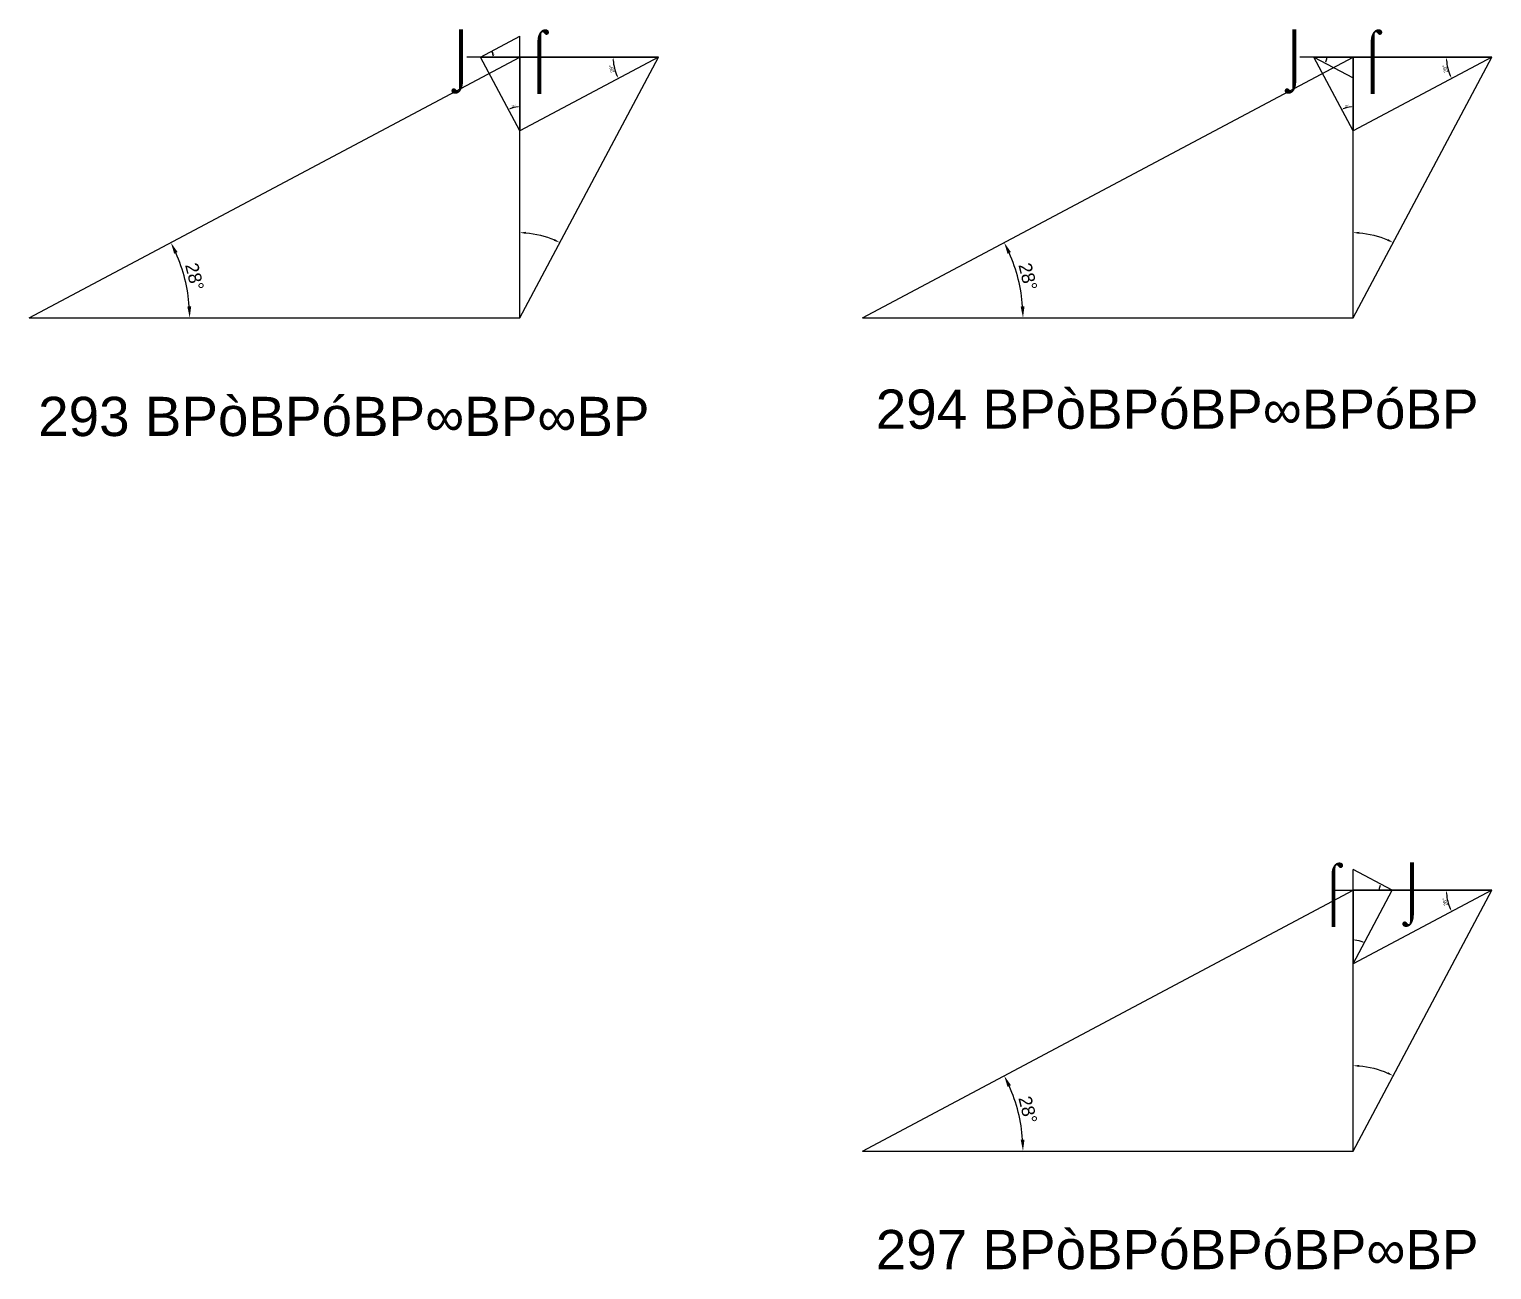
# Model space of a CAD drawing. Header units: millimetres. Extents: x 130908 to 599272, y -2842299 to 24518.
# Drawn here: x 232839 to 277563, y -2535372 to -2497429 of the extents above; entities that cross this region are included whole.
import ezdxf
from ezdxf.enums import TextEntityAlignment as Align

# ---------------------------------------------------------------- set-up
doc = ezdxf.new("R2010")
doc.units = ezdxf.units.MM
doc.header["$PDMODE"] = 35
doc.linetypes.add('DASHED', pattern=[19.05, 12.7, -6.35])
for name, color, linetype in [('BASE', 170, 'Continuous'), ('HYPOTENUSE', 20, 'Continuous'), ('PERPENDICULAR', 90, 'Continuous')]:
    doc.layers.add(name, color=color, linetype=linetype)
doc.styles.add('Arial', font='arial.ttf')
doc.dimstyles.new('ISO-25', dxfattribs={"dimtxt": 250, "dimasz": 100, "dimexe": 1.25, "dimexo": 0.625, "dimgap": 100, "dimtad": 1, "dimdec": 0, "dimtxsty": 'Arial', "dimcen": 2.5, "dimadec": 0, "dimazin": 0, "dimtfac": 1, "dimtdec": 0, "dimtmove": 0, "dimatfit": 3, "dimfxl": 1, "dimarcsym": 0})

# ---------------------------------------------------------------- blocks, each defined once
blk = doc.blocks.new('*D2')
at = {"color": 0, "lineweight": -2, "ltscale": 100, "transparency": 16777216}
blk.add_arc((0, 0), 4906, 4.0884, 23.9116, dxfattribs=at)
at = {"color": 0, "ltscale": 100, "transparency": 16777216}
for points in [[(4432, 1963), (4537, 2014), (4332, 2303)], [(4952, 352), (4835, 348), (4906, 0)]]:
    blk.add_solid(points, dxfattribs=at)
at = {"layer": 'Defpoints', "color": 0, "ltscale": 100, "transparency": 16777216}
for p in [(15000, 7976), (4841, 796), (0, 0), (0, 0), (15000, 0)]:
    blk.add_point(p, dxfattribs=at)
at = {"color": 0, "ltscale": 100, "transparency": 16777216, "insert": (5055, 1260), "char_height": 400, "attachment_point": 5, "rotation": 284, "style": 'Arial'}
blk.add_mtext('28°', dxfattribs=at)
blk = doc.blocks.new('GTN')
at = {"layer": 'BASE'}
blk.add_line((0, 0), (15000, 0), dxfattribs=at)
at = {"layer": 'HYPOTENUSE'}
blk.add_line((0, 0), (15000, 7975.6), dxfattribs=at)
at = {"layer": 'PERPENDICULAR'}
blk.add_line((15000, 0), (15000, 7975.6), dxfattribs=at)
at = {"color": 4, "ltscale": 100}
dim = blk.add_angular_dim_2l(base=(4841, 795.6), line1=((0, 0), (15000, 0)), line2=((0, 0), (15000, 7975.6)), dimstyle='ISO-25', override={"dimtxt": 400, "dimasz": 350, "dimgap": 100}, dxfattribs=at)
dim.commit()
dim.dimension.update_dxf_attribs({"geometry": '*D2', "text_midpoint": (5055.4, 1260.5)})

msp = doc.modelspace()

# ---------------------------------------------------------------- linework, layer by layer
at = {"linetype": 'DASHED', "ltscale": 70}
for p, q in [((248438, -2498282), (246041, -2498282)), ((273921, -2498282), (271523, -2498282)), ((272722, -2523765), (275120, -2523765))]:
    msp.add_line(p, q, dxfattribs=at)

# ---------------------------------------------------------------- block references
at = {"linetype": 'DASHED', "ltscale": 100, "yscale": 0.07992772583102702, "zscale": 0.07992772583102702}
for p, xscale in [((246640, -2498282), 0.07992772583102702), ((274521, -2523765), -0.07992772583102702)]:
    msp.add_blockref('GTN', p, dxfattribs=dict(at, xscale=xscale))
at = {"linetype": 'DASHED'}
for p in [(232839, -2506258), (258322, -2506258), (258322, -2531740)]:
    msp.add_blockref('GTN', p, dxfattribs=at)
at = {"linetype": 'DASHED', "ltscale": 100}
for p, xscale, yscale, zscale, rotation in [((247839, -2500537), 0.150322189285358, 0.150322189285358, 0.150322189285358, 90), ((247839, -2506258), -0.53170943166148, 0.53170943166148, 0.53170943166148, 270), ((252080, -2498282), 0.282714919717773, 0.282714919717773, 0.282714919717773, 180), ((273322, -2500537), 0.150322189285358, 0.150322189285358, 0.150322189285358, 90), ((272123, -2498282), -0.07992772583102702, 0.07992772583102702, 0.07992772583102702, 180), ((273322, -2506258), -0.53170943166148, 0.53170943166148, 0.53170943166148, 270), ((277563, -2498282), 0.282714919717773, 0.282714919717773, 0.282714919717773, 180), ((273322, -2531740), -0.53170943166148, 0.53170943166148, 0.53170943166148, 270), ((277563, -2523765), 0.282714919717773, 0.282714919717773, 0.282714919717773, 180), ((273322, -2526020), -0.150322189285358, 0.150322189285358, 0.150322189285358, 270)]:
    msp.add_blockref('GTN', p, dxfattribs=dict(at, xscale=xscale, yscale=yscale, zscale=zscale, rotation=rotation))

# ---------------------------------------------------------------- texts
at = {"linetype": 'DASHED', "ltscale": 100, "style": 'Arial'}
for s, p in [('⌡', (246041, -2498282)), ('⌠', (248438, -2498282)), ('⌡', (271523, -2498282)), ('⌠', (273921, -2498282)), ('294 BPòBPóBP∞BPóBP', (267942, -2509049)), ('293 BPòBPóBP∞BP∞BP', (242459, -2509272)), ('⌠', (272722, -2523765)), ('⌡', (275120, -2523765)), ('297 BPòBPóBPóBP∞BP', (267942, -2534755))]:
    msp.add_text(s, height=1200, dxfattribs=at).set_placement(p, align=Align.MIDDLE_CENTER)

doc.saveas('drawing.dxf')
